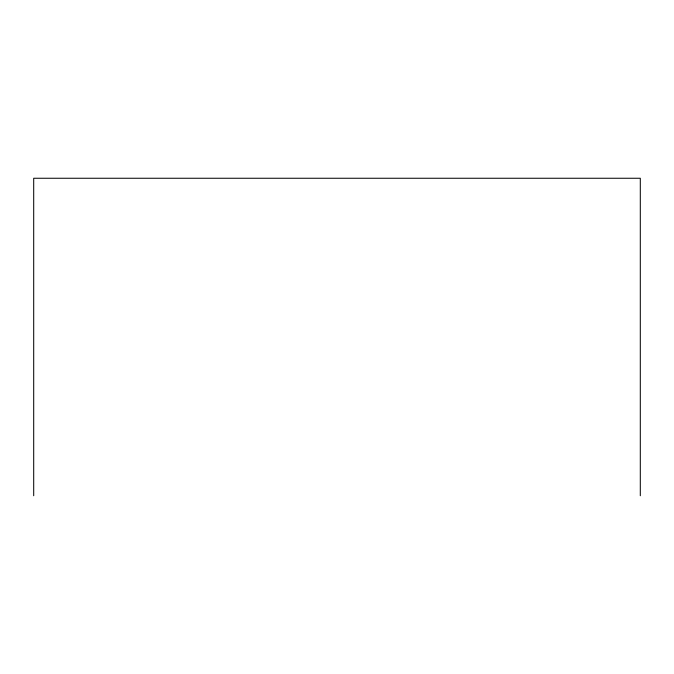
<?xml version="1.0" encoding="UTF-8"?>
<svg xmlns="http://www.w3.org/2000/svg" width="674" height="674" viewBox="0 0 674 674"><rect width="100%" height="100%" fill="white"/><g stroke="black" fill="none" stroke-linecap="round" stroke-linejoin="round"><path stroke-width="1.01" d="M640.3 495.744L640.3 178.256L33.7 178.256L33.7 495.744"/></g></svg>
